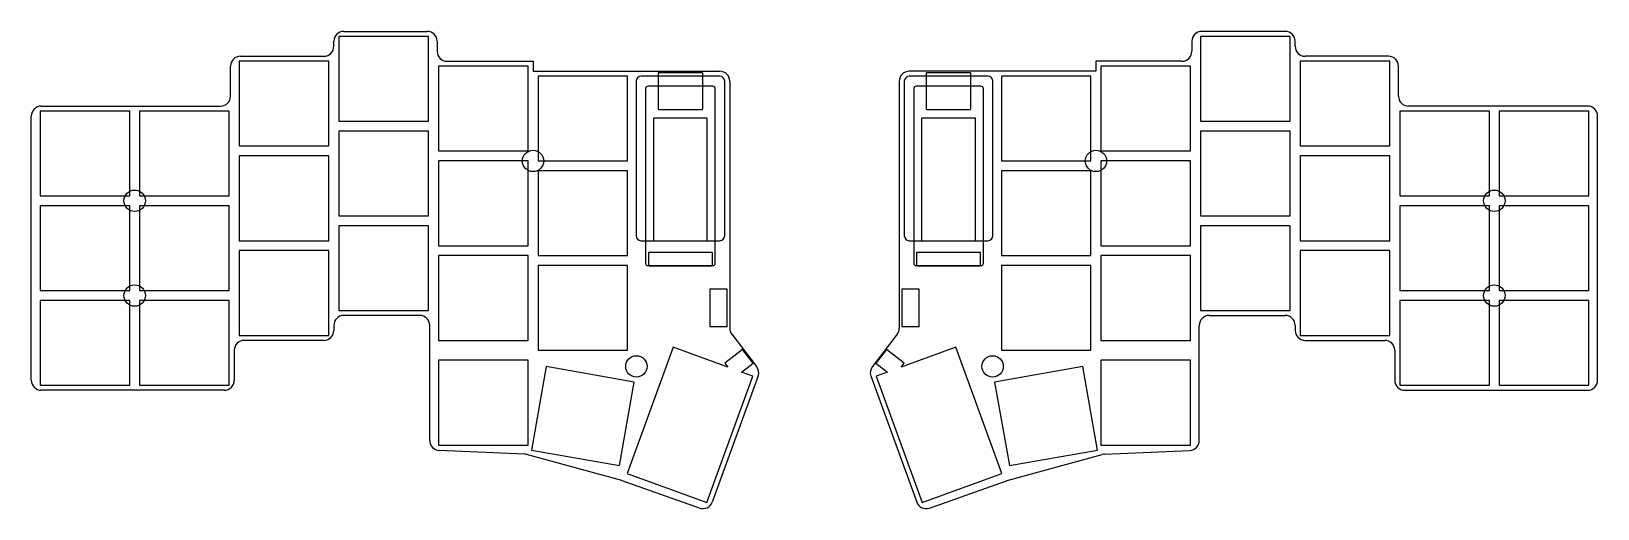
# Model space of a CAD drawing. Header units: millimetres. Extents: x 89 to 404, y -133 to -38.
import ezdxf

# ---------------------------------------------------------------- set-up
doc = ezdxf.new("R2010")
doc.units = ezdxf.units.MM

msp = doc.modelspace()

# ---------------------------------------------------------------- linework, layer by layer
at = {"linetype": 'CONTINUOUS'}
for p, q in [((152, -37.5), (168.75, -37.5)), ((341.04, -37.5), (324.29, -37.5)), ((150, -40.5), (150, -39.5)), ((169, -38.5), (151, -38.5)), ((151, -38.5), (151, -55.5)), ((169, -55.5), (169, -38.5)), ((170.75, -39.5), (170.75, -41.5)), ((322.29, -39.5), (322.29, -41.5)), ((342.04, -38.5), (324.04, -38.5)), ((324.04, -38.5), (324.04, -55.5)), ((342.04, -55.5), (342.04, -38.5)), ((343.04, -40.5), (343.04, -39.5)), ((149, -43.5), (131, -43.5)), ((131, -43.5), (131, -60.5)), ((131.25, -42.5), (148, -42.5)), ((149, -60.5), (149, -43.5)), ((172.75, -43.5), (190, -43.5)), ((190, -43.5), (190, -45.5)), ((320.29, -43.5), (303.04, -43.5)), ((303.04, -43.5), (303.04, -45.5)), ((362.04, -43.5), (344.04, -43.5)), ((344.04, -43.5), (344.04, -60.5)), ((361.79, -42.5), (345.04, -42.5)), ((362.04, -60.5), (362.04, -43.5)), ((129.25, -50.5), (129.25, -44.5)), ((189, -44.5), (171, -44.5)), ((171, -44.5), (171, -61.5)), ((189, -61.5), (189, -44.5)), ((190, -45.5), (227.5, -45.5)), ((209, -46.5), (191, -46.5)), ((191, -46.5), (191, -63.5)), ((209, -63.5), (209, -46.5)), ((227.49, -46.5), (211.71, -46.5)), ((215.13, -45.9), (215.13, -53.05)), ((223.97, -45.8), (215.23, -45.8)), ((224.07, -53.05), (224.07, -45.9)), ((303.04, -45.5), (265.54, -45.5)), ((281.33, -46.5), (265.55, -46.5)), ((268.97, -45.9), (268.97, -53.05)), ((277.81, -45.8), (269.07, -45.8)), ((277.91, -53.05), (277.91, -45.9)), ((302.04, -46.5), (284.04, -46.5)), ((284.04, -46.5), (284.04, -63.5)), ((302.04, -63.5), (302.04, -46.5)), ((322.04, -44.5), (304.04, -44.5)), ((304.04, -44.5), (304.04, -61.5)), ((322.04, -61.5), (322.04, -44.5)), ((363.79, -50.5), (363.79, -44.5)), ((210.71, -47.5), (210.71, -78.5)), ((212.6, -49), (212.6, -84)), ((226.1, -48.5), (213.1, -48.5)), ((226.6, -84), (226.6, -49)), ((228.49, -78.5), (228.49, -47.5)), ((229.5, -47.5), (229.5, -97.07)), ((263.54, -47.5), (263.54, -97.07)), ((264.55, -47.5), (264.55, -78.5)), ((266.44, -49), (266.44, -84)), ((279.94, -48.5), (266.94, -48.5)), ((280.44, -84), (280.44, -49)), ((282.33, -78.5), (282.33, -47.5)), ((91.25, -52.5), (127.25, -52.5)), ((215.23, -53.15), (223.97, -53.15)), ((269.07, -53.15), (277.81, -53.15)), ((401.79, -52.5), (365.79, -52.5)), ((89.25, -107.5), (89.25, -54.5)), ((109, -53.5), (91, -53.5)), ((91, -53.5), (91, -70.5)), ((109, -70.5), (109, -53.5)), ((129, -53.5), (111, -53.5)), ((111, -53.5), (111, -70.5)), ((129, -70.5), (129, -53.5)), ((151, -55.5), (169, -55.5)), ((225, -54.95), (214.2, -54.95)), ((214.2, -54.95), (214.2, -79.55)), ((225, -79.55), (225, -54.95)), ((278.84, -54.95), (268.04, -54.95)), ((268.04, -54.95), (268.04, -79.55)), ((278.84, -79.55), (278.84, -54.95)), ((324.04, -55.5), (342.04, -55.5)), ((382.04, -53.5), (364.04, -53.5)), ((364.04, -53.5), (364.04, -70.5)), ((382.04, -70.5), (382.04, -53.5)), ((402.04, -53.5), (384.04, -53.5)), ((384.04, -53.5), (384.04, -70.5)), ((402.04, -70.5), (402.04, -53.5)), ((403.79, -107.5), (403.79, -54.5)), ((169, -57.5), (151, -57.5)), ((151, -57.5), (151, -74.5)), ((169, -74.5), (169, -57.5)), ((342.04, -57.5), (324.04, -57.5)), ((324.04, -57.5), (324.04, -74.5)), ((342.04, -74.5), (342.04, -57.5)), ((131, -60.5), (149, -60.5)), ((149, -62.5), (131, -62.5)), ((131, -62.5), (131, -79.5)), ((149, -79.5), (149, -62.5)), ((171, -61.5), (189, -61.5)), ((304.04, -61.5), (322.04, -61.5)), ((344.04, -60.5), (362.04, -60.5)), ((362.04, -62.5), (344.04, -62.5)), ((344.04, -62.5), (344.04, -79.5)), ((362.04, -79.5), (362.04, -62.5)), ((189, -63.5), (171, -63.5)), ((171, -63.5), (171, -80.5)), ((189, -80.5), (189, -63.5)), ((191, -63.5), (209, -63.5)), ((209, -65.5), (191, -65.5)), ((191, -65.5), (191, -82.5)), ((209, -82.5), (209, -65.5)), ((284.04, -63.5), (302.04, -63.5)), ((302.04, -65.5), (284.04, -65.5)), ((284.04, -65.5), (284.04, -82.5)), ((302.04, -82.5), (302.04, -65.5)), ((322.04, -63.5), (304.04, -63.5)), ((304.04, -63.5), (304.04, -80.5)), ((322.04, -80.5), (322.04, -63.5)), ((91, -70.5), (109, -70.5)), ((111, -70.5), (129, -70.5)), ((364.04, -70.5), (382.04, -70.5)), ((384.04, -70.5), (402.04, -70.5)), ((109, -72.5), (91, -72.5)), ((91, -72.5), (91, -89.5)), ((109, -89.5), (109, -72.5)), ((129, -72.5), (111, -72.5)), ((111, -72.5), (111, -89.5)), ((129, -89.5), (129, -72.5)), ((151, -74.5), (169, -74.5)), ((324.04, -74.5), (342.04, -74.5)), ((382.04, -72.5), (364.04, -72.5)), ((364.04, -72.5), (364.04, -89.5)), ((382.04, -89.5), (382.04, -72.5)), ((402.04, -72.5), (384.04, -72.5)), ((384.04, -72.5), (384.04, -89.5)), ((402.04, -89.5), (402.04, -72.5)), ((169, -76.5), (151, -76.5)), ((151, -76.5), (151, -93.5)), ((169, -93.5), (169, -76.5)), ((342.04, -76.5), (324.04, -76.5)), ((324.04, -76.5), (324.04, -93.5)), ((342.04, -93.5), (342.04, -76.5)), ((131, -79.5), (149, -79.5)), ((149, -81.5), (131, -81.5)), ((131, -81.5), (131, -98.5)), ((149, -98.5), (149, -81.5)), ((171, -80.5), (189, -80.5)), ((211.71, -79.5), (227.49, -79.5)), ((214.2, -79.55), (225, -79.55)), ((265.55, -79.5), (281.33, -79.5)), ((268.04, -79.55), (278.84, -79.55)), ((304.04, -80.5), (322.04, -80.5)), ((344.04, -79.5), (362.04, -79.5)), ((362.04, -81.5), (344.04, -81.5)), ((344.04, -81.5), (344.04, -98.5)), ((362.04, -98.5), (362.04, -81.5)), ((189, -82.5), (171, -82.5)), ((171, -82.5), (171, -99.5)), ((189, -99.5), (189, -82.5)), ((191, -82.5), (209, -82.5)), ((209, -84.5), (191, -84.5)), ((191, -84.5), (191, -101.5)), ((209, -101.5), (209, -84.5)), ((213.1, -84.5), (226.1, -84.5)), ((213.19, -81.97), (213.19, -84.43)), ((225.91, -81.87), (213.29, -81.87)), ((213.29, -84.53), (225.91, -84.53)), ((226.01, -84.43), (226.01, -81.97)), ((266.94, -84.5), (279.94, -84.5)), ((267.03, -81.97), (267.03, -84.43)), ((279.75, -81.87), (267.13, -81.87)), ((267.13, -84.53), (279.75, -84.53)), ((279.85, -84.43), (279.85, -81.97)), ((284.04, -82.5), (302.04, -82.5)), ((302.04, -84.5), (284.04, -84.5)), ((284.04, -84.5), (284.04, -101.5)), ((302.04, -101.5), (302.04, -84.5)), ((322.04, -82.5), (304.04, -82.5)), ((304.04, -82.5), (304.04, -99.5)), ((322.04, -99.5), (322.04, -82.5)), ((91, -89.5), (109, -89.5)), ((111, -89.5), (129, -89.5)), ((229, -89.25), (225.5, -89.25)), ((225.5, -89.25), (225.5, -96.75)), ((229, -96.75), (229, -89.25)), ((267.54, -89.25), (264.04, -89.25)), ((264.04, -89.25), (264.04, -96.75)), ((267.54, -96.75), (267.54, -89.25)), ((364.04, -89.5), (382.04, -89.5)), ((384.04, -89.5), (402.04, -89.5)), ((109, -91.5), (91, -91.5)), ((91, -91.5), (91, -108.5)), ((109, -108.5), (109, -91.5)), ((129, -91.5), (111, -91.5)), ((111, -91.5), (111, -108.5)), ((129, -108.5), (129, -91.5)), ((151, -93.5), (169, -93.5)), ((324.04, -93.5), (342.04, -93.5)), ((382.04, -91.5), (364.04, -91.5)), ((364.04, -91.5), (364.04, -108.5)), ((382.04, -108.5), (382.04, -91.5)), ((402.04, -91.5), (384.04, -91.5)), ((384.04, -91.5), (384.04, -108.5)), ((402.04, -108.5), (402.04, -91.5)), ((150, -96.5), (150, -97.5)), ((167.25, -94.5), (152, -94.5)), ((169.25, -119.58), (169.25, -96.5)), ((225.5, -96.75), (229, -96.75)), ((264.04, -96.75), (267.54, -96.75)), ((323.79, -119.58), (323.79, -96.5)), ((325.79, -94.5), (341.04, -94.5)), ((343.04, -96.5), (343.04, -97.5)), ((131, -98.5), (149, -98.5)), ((148, -99.5), (132, -99.5)), ((171, -99.5), (189, -99.5)), ((229.92, -98.29), (234.9, -104.75)), ((263.12, -98.29), (258.14, -104.75)), ((304.04, -99.5), (322.04, -99.5)), ((344.04, -98.5), (362.04, -98.5)), ((345.04, -99.5), (361.04, -99.5)), ((130, -101.5), (130, -107.5)), ((189, -103.5), (171, -103.5)), ((171, -103.5), (171, -120.5)), ((189, -120.5), (189, -103.5)), ((191, -101.5), (209, -101.5)), ((218.15, -100.87), (208.92, -126.24)), ((229.1, -104.86), (218.15, -100.87)), ((232.05, -101.31), (228.5, -104.08)), ((234.2, -104.07), (232.05, -101.31)), ((261, -101.31), (258.84, -104.07)), ((264.54, -104.08), (261, -101.31)), ((274.89, -100.87), (263.94, -104.86)), ((284.13, -126.24), (274.89, -100.87)), ((284.04, -101.5), (302.04, -101.5)), ((322.04, -103.5), (304.04, -103.5)), ((304.04, -103.5), (304.04, -120.5)), ((322.04, -120.5), (322.04, -103.5)), ((363.04, -101.5), (363.04, -107.5)), ((192.61, -104.77), (189.66, -121.51)), ((210.34, -107.89), (192.61, -104.77)), ((224.89, -132.06), (234.13, -106.69)), ((235.2, -106.65), (225.99, -131.95)), ((228.5, -104.08), (229.1, -104.86)), ((231.89, -105.87), (234.2, -104.07)), ((234.13, -106.69), (231.89, -105.87)), ((257.84, -106.65), (267.05, -131.95)), ((258.84, -104.07), (261.15, -105.87)), ((261.15, -105.87), (258.92, -106.69)), ((258.92, -106.69), (268.15, -132.06)), ((263.94, -104.86), (264.54, -104.08)), ((300.43, -104.77), (282.7, -107.89)), ((303.38, -121.51), (300.43, -104.77)), ((91, -108.5), (109, -108.5)), ((128, -109.5), (91.25, -109.5)), ((111, -108.5), (129, -108.5)), ((207.39, -124.63), (210.34, -107.89)), ((282.7, -107.89), (285.65, -124.63)), ((364.04, -108.5), (382.04, -108.5)), ((365.04, -109.5), (401.79, -109.5)), ((384.04, -108.5), (402.04, -108.5)), ((171, -120.5), (189, -120.5)), ((188.27, -122.31), (171.16, -121.58)), ((207.8, -127.64), (188.72, -122.38)), ((189.66, -121.51), (207.39, -124.63)), ((285.24, -127.64), (304.32, -122.38)), ((285.65, -124.63), (303.38, -121.51)), ((304.04, -120.5), (322.04, -120.5)), ((304.77, -122.31), (321.88, -121.58)), ((223.45, -133.15), (207.93, -127.69)), ((208.92, -126.24), (224.89, -132.06)), ((268.15, -132.06), (284.13, -126.24)), ((269.59, -133.15), (285.11, -127.69))]:
    msp.add_line(p, q, dxfattribs=at)
for centre in [(190, -63.5), (303.04, -63.5), (110, -71.5), (383.04, -71.5), (110, -90.5), (383.04, -90.5), (210.76, -104.73), (282.28, -104.73)]:
    msp.add_circle(centre, 2.15, dxfattribs=at)
for centre, radius, start, end in [((152, -39.5), 2, 90, 180), ((168.75, -39.5), 2, 0, 90), ((324.29, -39.5), 2, 90, 180), ((341.04, -39.5), 2, 0, 90), ((148, -40.5), 2, 270, 0), ((345.04, -40.5), 2, 180, 270), ((131.25, -44.5), 2, 90, 180), ((172.75, -41.5), 2, 180, 270), ((320.29, -41.5), 2, 270, 0), ((361.79, -44.5), 2, 0, 90), ((211.71, -47.5), 1, 90, 180), ((215.23, -45.9), 0.1, 90, 180), ((223.97, -45.9), 0.1, 0, 90), ((227.49, -47.5), 1, 0, 90), ((227.5, -47.5), 2, 0, 90), ((265.54, -47.5), 2, 90, 180), ((265.55, -47.5), 1, 90, 180), ((269.07, -45.9), 0.1, 90, 180), ((277.81, -45.9), 0.1, 0, 90), ((281.33, -47.5), 1, 0, 90), ((213.1, -49), 0.5, 90, 180), ((226.1, -49), 0.5, 0, 90), ((266.94, -49), 0.5, 90, 180), ((279.94, -49), 0.5, 0, 90), ((91.25, -54.5), 2, 90, 180), ((127.25, -50.5), 2, 270, 0), ((215.23, -53.05), 0.1, 180, 270), ((223.97, -53.05), 0.1, 270, 0), ((269.07, -53.05), 0.1, 180, 270), ((277.81, -53.05), 0.1, 270, 0), ((365.79, -50.5), 2, 180, 270), ((401.79, -54.5), 2, 0, 90), ((211.71, -78.5), 1, 180, 270), ((227.49, -78.5), 1, 270, 0), ((265.55, -78.5), 1, 180, 270), ((281.33, -78.5), 1, 270, 0), ((213.1, -84), 0.5, 180, 270), ((213.29, -81.97), 0.1, 90, 180), ((213.29, -84.43), 0.1, 180, 270), ((225.91, -81.97), 0.1, 0, 90), ((225.91, -84.43), 0.1, 270, 0), ((226.1, -84), 0.5, 270, 0), ((266.94, -84), 0.5, 180, 270), ((267.13, -81.97), 0.1, 90, 180), ((267.13, -84.43), 0.1, 180, 270), ((279.75, -81.97), 0.1, 0, 90), ((279.75, -84.43), 0.1, 270, 0), ((279.94, -84), 0.5, 270, 0), ((148, -97.5), 2, 270, 0), ((152, -96.5), 2, 90, 180), ((167.25, -96.5), 2, 0, 90), ((231.5, -97.07), 2, 180, 217.6875), ((261.54, -97.07), 2, 322.3125, 0), ((325.79, -96.5), 2, 90, 180), ((341.04, -96.5), 2, 0, 90), ((345.04, -97.5), 2, 180, 270), ((132, -101.5), 2, 90, 180), ((361.04, -101.5), 2, 0, 90), ((233.32, -105.97), 2, 340, 37.6875), ((259.72, -105.97), 2, 142.3125, 200), ((91.25, -107.5), 2, 180, 270), ((128, -107.5), 2, 270, 0), ((365.04, -107.5), 2, 180, 270), ((401.79, -107.5), 2, 270, 0), ((171.25, -119.58), 2, 180, 267.5635), ((188.19, -124.31), 2, 74.5732, 87.5635), ((304.85, -124.31), 2, 92.4365, 105.4268), ((321.79, -119.58), 2, 272.4365, 0), ((207.27, -129.57), 2, 70.5989, 74.5732), ((285.77, -129.57), 2, 105.4268, 109.4011), ((224.11, -131.26), 2, 250.5989, 340), ((268.93, -131.26), 2, 200, 289.4011)]:
    msp.add_arc(centre, radius, start, end, dxfattribs=at)

doc.saveas('drawing.dxf')
